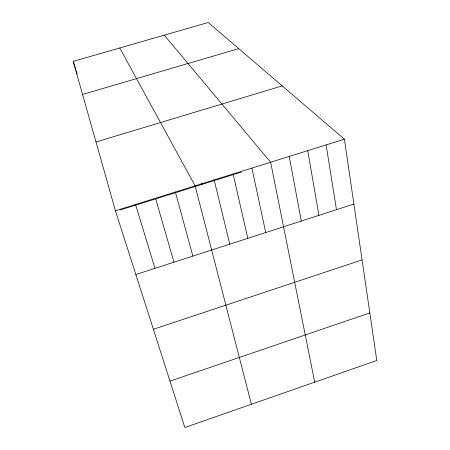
<?xml version="1.0" encoding="UTF-8"?>
<svg xmlns="http://www.w3.org/2000/svg" width="450" height="450" viewBox="0 0 450 450"><rect width="100%" height="100%" fill="white"/><g stroke="black" fill="none" stroke-linecap="round" stroke-linejoin="round"><path stroke-width="0.67" d="M169.982 381.116L369.827 312.93M153.382 329.276L362.076 259.909M135.849 274.523L353.902 204.053M115.431 210.752L344.413 139.202L376.785 360.489L184.838 427.5L115.431 210.752L73.215 61.374L208.237 22.5L344.413 139.202M120.251 209.97L241.498 172.069M95.996 141.981L282.218 85.899M82.558 94.444L238.731 48.634M164.289 35.151L270.63 162.253L314.707 382.162M119.745 47.976L195.114 185.85L251.398 404.263M73.215 61.374L75.724 69.306M76.14 70.627L77.186 73.929M135.534 204.469L154.969 268.341M155.514 198.225L173.97 262.204M175.376 192.021L192.864 256.095M201.662 183.144L201.982 184.421M214.161 179.899L229.781 244.164M233.094 173.981L247.809 238.337M251.916 168.103L265.736 232.549M289.238 156.442L301.298 221.057M307.738 150.66L318.926 215.359M326.126 144.911L336.465 209.689"/></g></svg>
